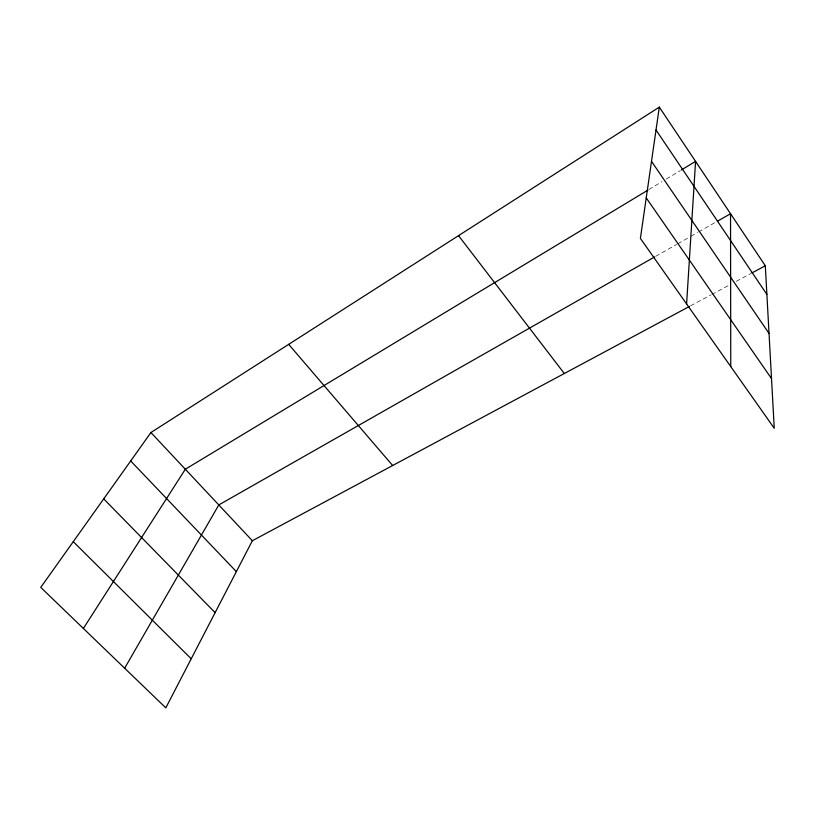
<?xml version="1.0" encoding="UTF-8"?>
<svg xmlns="http://www.w3.org/2000/svg" width="815" height="815" viewBox="0 0 815 815"><rect width="100%" height="100%" fill="white"/><g stroke="black" fill="none" stroke-linecap="round" stroke-linejoin="round"><path stroke-width="0.61" stroke-dasharray="4.08 3.06" d="M648.954 189.508L661.963 181.663M666.303 179.045L680.393 170.549M655.769 256.287L676.654 244.408M677.754 243.777L689.847 236.89M690.947 236.268L697.548 232.509M698.649 231.888L716.242 221.874M690.57 305.839L710.649 295.071M711.76 294.48L729.608 284.914M736.302 281.318L750.798 273.545"/><path stroke-width="1.22" d="M686.597 303.954L695.572 161.39L681.472 169.897M659.315 107.132L640.396 238.408L774.25 428.282L765.305 265.772L659.315 107.132L150.918 432.531L40.75 587.391L165.812 707.868L252.355 540.732L689.459 306.43M124.644 668.218L218.797 504.933L654.669 256.908M83.375 628.457L185.321 469.226L647.874 190.16M717.343 221.252L730.535 213.744L730.76 366.587M751.919 272.954L765.305 265.772M73.269 541.669L191.219 658.795M103.719 498.872L215.119 612.656M130.685 460.964L236.36 571.621M150.918 432.531L252.355 540.732M288.673 344.358L392.657 465.528M458.529 235.637L564.306 373.514M646.234 197.882L771.52 378.598M651.501 161.329L769.024 333.416M656.014 130.003L766.884 294.419"/></g></svg>
